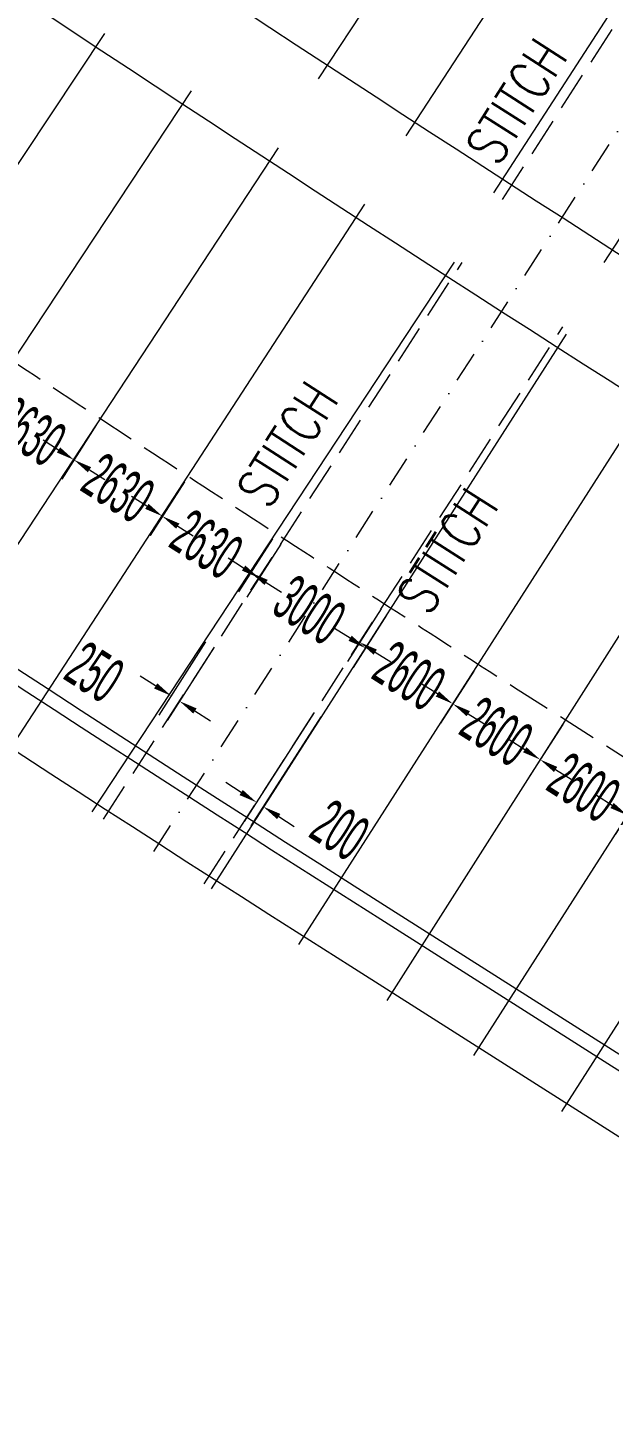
# Model space of a CAD drawing. Header units: millimetres. Extents: x 27228149 to 29012050, y 40856015 to 42918728.
# Drawn here: x 27766492 to 27781082, y 41922669 to 41957490 of the extents above; entities that cross this region are included whole.
import ezdxf

# ---------------------------------------------------------------- set-up
doc = ezdxf.new("R2010")
doc.units = ezdxf.units.MM
doc.header["$LTSCALE"] = 0.05
doc.linetypes.add('DGN Style 3', pattern=[27349.722329, 19535.51595, -7814.20638])
doc.linetypes.add('DGN Style 4', pattern=[31276.361035, 15628.41276, -7814.20638, 19.535516, -7814.20638])
doc.layers.get('Defpoints').update_dxf_attribs({"lineweight": 0})
for name, color, linetype, lineweight in [('InnerEdge_NB', 7, 'Continuous', 0), ('InnerEdge_SB', 7, 'Continuous', 0), ('OuterEdge_NB', 7, 'Continuous', 0), ('PlacementCurve_NB', 1, 'DGN Style 3', 0), ('PlacementCurve_SB', 1, 'DGN Style 3', 0), ('S-_ANOT----_A-', 7, 'Continuous', 0), ('S-_ANOT----_T-', 7, 'Continuous', 0), ('S-_GRIDLINE_E- Adjusted', 6, 'DGN Style 4', 0), ('S-_SEG-----_E-NB', 3, 'Continuous', 13), ('S-_SEG-----_E-SB', 3, 'Continuous', 13), ('S-_WALLLBW-_E-', 40, 'Continuous', 13)]:
    doc.layers.add(name, color=color, linetype=linetype, lineweight=lineweight)
doc.styles.add('Styletxt', font='txt.shx')
doc.styles.add('StyleWORKING', font='WORKING.shx')
doc.dimstyles.new('dim300', dxfattribs={"dimtxt": 750, "dimasz": 750, "dimexe": 375, "dimexo": 375, "dimgap": 375, "dimtad": 1, "dimdec": 0, "dimzin": 11, "dimdsep": 46, "dimtxsty": 'StyleWORKING', "dimsah": 1, "dimcen": 0.09, "dimclrd": 7, "dimclre": 7, "dimadec": 4, "dimazin": 3, "dimtfac": 1, "dimtdec": 0, "dimtmove": 0, "dimatfit": 3, "dimfxl": 1, "dimtolj": 1, "dimtzin": 0, "dimlwd": 0, "dimlwe": 0, "dimarcsym": 0})

# ---------------------------------------------------------------- blocks, each defined once
blk = doc.blocks.new('*D834')
at = {"layer": 'Defpoints', "color": 0, "linetype": 'Continuous', "transparency": 16777216}
for p in [(27766083, 41949065), (27768282, 41947622), (27767652, 41946638)]:
    blk.add_point(p, dxfattribs=at)
at = {"layer": 'S-_ANOT----_A-', "linetype": 'Continuous', "transparency": 16777216}
for p, q in [((27766021, 41948968), (27765127, 41947569)), ((27768220, 41947525), (27767343, 41946153))]:
    blk.add_line(p, q, dxfattribs=at)
at = {"layer": 'S-_ANOT----_A-', "color": 7, "linetype": 'Continuous', "lineweight": 0, "transparency": 16777216}
for p, q in [((27765049, 41948301), (27764661, 41948549)), ((27768040, 41946390), (27768428, 41946142))]:
    blk.add_line(p, q, dxfattribs=at)
at = {"layer": 'S-_ANOT----_A-', "color": 7, "linetype": 'Continuous', "transparency": 16777216}
for points in [[(27765090, 41948366), (27765007, 41948237), (27765436, 41948054)], [(27768081, 41946455), (27767999, 41946325), (27767652, 41946638)]]:
    blk.add_solid(points, dxfattribs=at)
at = {"layer": 'S-_ANOT----_A-', "color": 0, "linetype": 'Continuous', "transparency": 16777216, "insert": (27766545, 41947347), "char_height": 1150, "attachment_point": 5, "rotation": 327.4208, "style": 'StyleWORKING'}
blk.add_mtext('\\A1;{\\W0.47826;\\C0;2630}', dxfattribs=at)
blk = doc.blocks.new('*D835')
at = {"layer": 'Defpoints', "color": 0, "linetype": 'Continuous', "transparency": 16777216}
for p in [(27775556, 41942832), (27777747, 41941431), (27777158, 41940510)]:
    blk.add_point(p, dxfattribs=at)
at = {"layer": 'S-_ANOT----_A-', "linetype": 'Continuous', "transparency": 16777216}
for p, q in [((27775495, 41942735), (27774658, 41941426)), ((27777685, 41941334), (27776849, 41940026))]:
    blk.add_line(p, q, dxfattribs=at)
at = {"layer": 'S-_ANOT----_A-', "color": 7, "linetype": 'Continuous', "lineweight": 0, "transparency": 16777216}
for p, q in [((27774580, 41942158), (27774192, 41942405)), ((27777546, 41940262), (27777934, 41940015))]:
    blk.add_line(p, q, dxfattribs=at)
at = {"layer": 'S-_ANOT----_A-', "color": 7, "linetype": 'Continuous', "transparency": 16777216}
for points in [[(27774621, 41942222), (27774539, 41942093), (27774968, 41941910)], [(27777587, 41940327), (27777505, 41940198), (27777158, 41940510)]]:
    blk.add_solid(points, dxfattribs=at)
at = {"layer": 'S-_ANOT----_A-', "color": 0, "linetype": 'Continuous', "transparency": 16777216, "insert": (27776064, 41941211), "char_height": 1150, "attachment_point": 5, "rotation": 327.4208, "style": 'StyleWORKING'}
blk.add_mtext('\\A1;{\\W0.47826;\\C0;2600}', dxfattribs=at)
blk = doc.blocks.new('*D836')
at = {"layer": 'Defpoints', "color": 0, "linetype": 'Continuous', "transparency": 16777216}
for p in [(27777747, 41941431), (27779976, 41940090), (27779349, 41939110)]:
    blk.add_point(p, dxfattribs=at)
at = {"layer": 'S-_ANOT----_A-', "linetype": 'Continuous', "transparency": 16777216}
for p, q in [((27777685, 41941334), (27776849, 41940026)), ((27779914, 41939993), (27779040, 41938626))]:
    blk.add_line(p, q, dxfattribs=at)
at = {"layer": 'S-_ANOT----_A-', "color": 7, "linetype": 'Continuous', "lineweight": 0, "transparency": 16777216}
for p, q in [((27776771, 41940758), (27776383, 41941005)), ((27779737, 41938862), (27780125, 41938615))]:
    blk.add_line(p, q, dxfattribs=at)
at = {"layer": 'S-_ANOT----_A-', "color": 7, "linetype": 'Continuous', "transparency": 16777216}
for points in [[(27776812, 41940822), (27776730, 41940693), (27777158, 41940510)], [(27779778, 41938927), (27779696, 41938798), (27779349, 41939110)]]:
    blk.add_solid(points, dxfattribs=at)
at = {"layer": 'S-_ANOT----_A-', "color": 0, "linetype": 'Continuous', "transparency": 16777216, "insert": (27778255, 41939811), "char_height": 1150, "attachment_point": 5, "rotation": 327.4208, "style": 'StyleWORKING'}
blk.add_mtext('\\A1;{\\W0.47826;\\C0;2600}', dxfattribs=at)
blk = doc.blocks.new('*D837')
at = {"layer": 'Defpoints', "color": 0, "linetype": 'Continuous', "transparency": 16777216}
for p in [(27779976, 41940090), (27782170, 41938695), (27781540, 41937710)]:
    blk.add_point(p, dxfattribs=at)
at = {"layer": 'S-_ANOT----_A-', "linetype": 'Continuous', "transparency": 16777216}
for p, q in [((27779914, 41939993), (27779040, 41938626)), ((27782108, 41938599), (27781231, 41937225))]:
    blk.add_line(p, q, dxfattribs=at)
at = {"layer": 'S-_ANOT----_A-', "color": 7, "linetype": 'Continuous', "lineweight": 0, "transparency": 16777216}
for p, q in [((27778962, 41939358), (27778574, 41939605)), ((27781928, 41937462), (27782316, 41937215))]:
    blk.add_line(p, q, dxfattribs=at)
at = {"layer": 'S-_ANOT----_A-', "color": 7, "linetype": 'Continuous', "transparency": 16777216}
for points in [[(27779003, 41939422), (27778920, 41939293), (27779349, 41939110)], [(27781969, 41937527), (27781887, 41937398), (27781540, 41937710)]]:
    blk.add_solid(points, dxfattribs=at)
at = {"layer": 'S-_ANOT----_A-', "color": 0, "linetype": 'Continuous', "transparency": 16777216, "insert": (27780446, 41938411), "char_height": 1150, "attachment_point": 5, "rotation": 327.4208, "style": 'StyleWORKING'}
blk.add_mtext('\\A1;{\\W0.47826;\\C0;2600}', dxfattribs=at)
blk = doc.blocks.new('*D838')
at = {"layer": 'Defpoints', "color": 0, "linetype": 'Continuous', "transparency": 16777216}
for p in [(27782170, 41938695), (27784329, 41937246), (27783731, 41936310)]:
    blk.add_point(p, dxfattribs=at)
at = {"layer": 'S-_ANOT----_A-', "linetype": 'Continuous', "transparency": 16777216}
for p, q in [((27782108, 41938599), (27781231, 41937225)), ((27784267, 41937149), (27783422, 41935825))]:
    blk.add_line(p, q, dxfattribs=at)
at = {"layer": 'S-_ANOT----_A-', "color": 7, "linetype": 'Continuous', "lineweight": 0, "transparency": 16777216}
for p, q in [((27781153, 41937958), (27780765, 41938205)), ((27784119, 41936062), (27784506, 41935815))]:
    blk.add_line(p, q, dxfattribs=at)
at = {"layer": 'S-_ANOT----_A-', "color": 7, "linetype": 'Continuous', "transparency": 16777216}
for points in [[(27781194, 41938022), (27781111, 41937893), (27781540, 41937710)], [(27784160, 41936127), (27784078, 41935998), (27783731, 41936310)]]:
    blk.add_solid(points, dxfattribs=at)
at = {"layer": 'S-_ANOT----_A-', "color": 0, "linetype": 'Continuous', "transparency": 16777216, "insert": (27782637, 41937011), "char_height": 1150, "attachment_point": 5, "rotation": 327.4208, "style": 'StyleWORKING'}
blk.add_mtext('\\A1;{\\W0.47826;\\C0;2600}', dxfattribs=at)
blk = doc.blocks.new('*D1251')
at = {"layer": 'Defpoints', "color": 0, "linetype": 'Continuous', "transparency": 16777216}
for p in [(27768282, 41947622), (27770484, 41946185), (27769868, 41945222)]:
    blk.add_point(p, dxfattribs=at)
at = {"layer": 'S-_ANOT----_A-', "linetype": 'Continuous', "transparency": 16777216}
for p, q in [((27768220, 41947525), (27767343, 41946153)), ((27770422, 41946088), (27769559, 41944737))]:
    blk.add_line(p, q, dxfattribs=at)
at = {"layer": 'S-_ANOT----_A-', "color": 7, "linetype": 'Continuous', "lineweight": 0, "transparency": 16777216}
for p, q in [((27767265, 41946885), (27766877, 41947133)), ((27770256, 41944974), (27770644, 41944726))]:
    blk.add_line(p, q, dxfattribs=at)
at = {"layer": 'S-_ANOT----_A-', "color": 7, "linetype": 'Continuous', "transparency": 16777216}
for points in [[(27767306, 41946950), (27767223, 41946821), (27767652, 41946638)], [(27770297, 41945038), (27770215, 41944909), (27769868, 41945222)]]:
    blk.add_solid(points, dxfattribs=at)
at = {"layer": 'S-_ANOT----_A-', "color": 0, "linetype": 'Continuous', "transparency": 16777216, "insert": (27768761, 41945931), "char_height": 1150, "attachment_point": 5, "rotation": 327.4208, "style": 'StyleWORKING'}
blk.add_mtext('\\A1;{\\W0.47826;\\C0;2630}', dxfattribs=at)
blk = doc.blocks.new('*D1252')
at = {"layer": 'Defpoints', "color": 0, "linetype": 'Continuous', "transparency": 16777216}
for p in [(27771018, 41942167), (27771228, 41942032), (27770089, 41940713)]:
    blk.add_point(p, dxfattribs=at)
at = {"layer": 'S-_ANOT----_A-', "linetype": 'Continuous', "transparency": 16777216}
for p, q in [((27770956, 41942070), (27769779, 41940229)), ((27771166, 41941935), (27769990, 41940094))]:
    blk.add_line(p, q, dxfattribs=at)
at = {"layer": 'S-_ANOT----_A-', "color": 7, "linetype": 'Continuous', "lineweight": 0, "transparency": 16777216}
for p, q in [((27769701, 41940961), (27769314, 41941208)), ((27770687, 41940331), (27771075, 41940083))]:
    blk.add_line(p, q, dxfattribs=at)
at = {"layer": 'S-_ANOT----_A-', "color": 7, "linetype": 'Continuous', "transparency": 16777216}
for points in [[(27769743, 41941025), (27769660, 41940896), (27770089, 41940713)], [(27770729, 41940395), (27770646, 41940266), (27770300, 41940578)]]:
    blk.add_solid(points, dxfattribs=at)
at = {"layer": 'S-_ANOT----_A-', "color": 0, "linetype": 'Continuous', "transparency": 16777216, "insert": (27768168, 41941307), "char_height": 1150, "attachment_point": 5, "rotation": 327.4208, "style": 'StyleWORKING'}
blk.add_mtext('\\A1;{\\W0.47826;\\C0;250}', dxfattribs=at)
blk = doc.blocks.new('*D1253')
at = {"layer": 'Defpoints', "color": 0, "linetype": 'Continuous', "transparency": 16777216}
for p in [(27773739, 41940392), (27773907, 41940284), (27772234, 41938036)]:
    blk.add_point(p, dxfattribs=at)
at = {"layer": 'S-_ANOT----_A-', "linetype": 'Continuous', "transparency": 16777216}
for p, q in [((27773677, 41940295), (27771924, 41937552)), ((27773845, 41940187), (27772092, 41937444))]:
    blk.add_line(p, q, dxfattribs=at)
at = {"layer": 'S-_ANOT----_A-', "color": 7, "linetype": 'Continuous', "lineweight": 0, "transparency": 16777216}
for p, q in [((27771846, 41938284), (27771458, 41938532)), ((27772790, 41937681), (27773177, 41937433))]:
    blk.add_line(p, q, dxfattribs=at)
at = {"layer": 'S-_ANOT----_A-', "color": 7, "linetype": 'Continuous', "transparency": 16777216}
for points in [[(27771887, 41938348), (27771805, 41938219), (27772234, 41938036)], [(27772831, 41937745), (27772748, 41937616), (27772402, 41937928)]]:
    blk.add_solid(points, dxfattribs=at)
at = {"layer": 'S-_ANOT----_A-', "color": 0, "linetype": 'Continuous', "transparency": 16777216, "insert": (27774323, 41937338), "char_height": 1150, "attachment_point": 5, "rotation": 327.4208, "style": 'StyleWORKING'}
blk.add_mtext('\\A1;{\\W0.47826;\\C0;200}', dxfattribs=at)
blk = doc.blocks.new('*D1254')
at = {"layer": 'Defpoints', "color": 0, "linetype": 'Continuous', "transparency": 16777216}
for p in [(27770484, 41946185), (27772691, 41944754), (27772085, 41943807)]:
    blk.add_point(p, dxfattribs=at)
at = {"layer": 'S-_ANOT----_A-', "linetype": 'Continuous', "transparency": 16777216}
for p, q in [((27770422, 41946088), (27769560, 41944738)), ((27772629, 41944657), (27771776, 41943322))]:
    blk.add_line(p, q, dxfattribs=at)
at = {"layer": 'S-_ANOT----_A-', "color": 7, "linetype": 'Continuous', "lineweight": 0, "transparency": 16777216}
for p, q in [((27769482, 41945471), (27769094, 41945718)), ((27772473, 41943559), (27772861, 41943311))]:
    blk.add_line(p, q, dxfattribs=at)
at = {"layer": 'S-_ANOT----_A-', "color": 7, "linetype": 'Continuous', "transparency": 16777216}
for points in [[(27769523, 41945535), (27769440, 41945406), (27769869, 41945223)], [(27772514, 41943624), (27772432, 41943495), (27772085, 41943807)]]:
    blk.add_solid(points, dxfattribs=at)
at = {"layer": 'S-_ANOT----_A-', "color": 0, "linetype": 'Continuous', "transparency": 16777216, "insert": (27770978, 41944516), "char_height": 1150, "attachment_point": 5, "rotation": 327.4208, "style": 'StyleWORKING'}
blk.add_mtext('\\A1;{\\W0.47826;\\C0;2630}', dxfattribs=at)
blk = doc.blocks.new('*D1255')
at = {"layer": 'Defpoints', "color": 0, "linetype": 'Continuous', "transparency": 16777216}
for p in [(27772900, 41944618), (27775423, 41942994), (27774824, 41942057)]:
    blk.add_point(p, dxfattribs=at)
at = {"layer": 'S-_ANOT----_A-', "linetype": 'Continuous', "transparency": 16777216}
for p, q in [((27772838, 41944521), (27771986, 41943188)), ((27775361, 41942898), (27774514, 41941572))]:
    blk.add_line(p, q, dxfattribs=at)
at = {"layer": 'S-_ANOT----_A-', "color": 7, "linetype": 'Continuous', "lineweight": 0, "transparency": 16777216}
for p, q in [((27771908, 41943920), (27771521, 41944168)), ((27775212, 41941809), (27775599, 41941561))]:
    blk.add_line(p, q, dxfattribs=at)
at = {"layer": 'S-_ANOT----_A-', "color": 7, "linetype": 'Continuous', "transparency": 16777216}
for points in [[(27771950, 41943985), (27771867, 41943855), (27772296, 41943672)], [(27775253, 41941874), (27775170, 41941745), (27774824, 41942057)]]:
    blk.add_solid(points, dxfattribs=at)
at = {"layer": 'S-_ANOT----_A-', "color": 0, "linetype": 'Continuous', "transparency": 16777216, "insert": (27773561, 41942866), "char_height": 1150, "attachment_point": 5, "rotation": 327.4208, "style": 'StyleWORKING'}
blk.add_mtext('\\A1;{\\W0.47826;\\C0;3000}', dxfattribs=at)

msp = doc.modelspace()

# ---------------------------------------------------------------- linework, layer by layer
at = {"layer": 'InnerEdge_NB'}
msp.add_lwpolyline([(27283724.5, 42878514.7, -0.0568157), (27345588.8, 42682480.7), (27368075.3, 42566916.3, 0.0263705), (27393633.3, 42464653, 0.0426618), (27458420.2, 42303807.1, 0.1075608), (27699785.7, 42006839.6, 0.026969), (27783127.3, 41947329.2), (27839783.5, 41911319.6)], format="xyb", dxfattribs=at)
at = {"layer": 'InnerEdge_SB', "extrusion": (0, 0, -1)}
msp.add_lwpolyline([(-27784629.2, 41949692.3, 0.026969), (-27701533.2, 42009027.3, 0.1075608), (-27460918.9, 42305070.6, 0.0691101), (-27370363.7, 42569291.8)], format="xyb", dxfattribs=at)
at = {"layer": 'OuterEdge_NB'}
msp.add_line((27820607.7, 41906741.2), (27775537.1, 41935387.1), dxfattribs=at)
at = {"layer": 'OuterEdge_NB', "extrusion": (0, 0, -1)}
msp.add_arc((-28292711.8, 42749092), 964150, 302.4392298, 306.3098111, dxfattribs=at)
at = {"layer": 'PlacementCurve_NB'}
msp.add_lwpolyline([(27288809.3, 42846343.4, -0.0480477), (27337834.2, 42680971.8), (27359958.8, 42567267.3, 0.0690894), (27451045.4, 42301107.2, 0.1079959), (27694979, 42000696.1, 0.0193193), (27725549.4, 41977271, 0.0146476), (27778701.6, 41940923.9), (27835716.4, 41904662.4)], format="xyb", dxfattribs=at)
at = {"layer": 'PlacementCurve_SB'}
msp.add_lwpolyline([(27305541.4, 42854039, -0.0482858), (27355899.2, 42684467.3), (27377998.9, 42570890.3, 0.0688708), (27467496.8, 42309348.2, 0.1110949), (27715510, 42007942.3, 0.028125), (27802629.8, 41947720.4), (27845874.9, 41921290)], format="xyb", dxfattribs=at)
at = {"layer": 'S-_GRIDLINE_E- Adjusted'}
msp.add_line((27769653.9, 41936800.4), (27810223.4, 41999849.9), dxfattribs=at)
at = {"layer": 'S-_SEG-----_E-NB'}
for p, q in [((27759278.4, 41943576), (27768425.6, 41957344.5)), ((27761491, 41942115.2), (27770602.9, 41955907)), ((27763709.3, 41940659.2), (27772782.3, 41954476.7)), ((27765944.6, 41939201), (27774953, 41953060.6)), ((27768107, 41937798.6), (27777203.2, 41951601.5)), ((27771104.5, 41935868.2), (27780008.4, 41949795.2)), ((27773295.1, 41934467.3), (27782198.6, 41948394.5)), ((27775507.4, 41933060), (27784374.1, 41947010.6)), ((27777685.9, 41931675.4), (27786584.3, 41945605.9)), ((27779896, 41930270.7), (27788762.7, 41944221.3))]:
    msp.add_line(p, q, dxfattribs=at)
at = {"layer": 'S-_SEG-----_E-NB', "linetype": 'DGN Style 3'}
for p, q in [((27768393.3, 41937613.5), (27777390.3, 41951595.7)), ((27770915.6, 41935989.3), (27779915.5, 41949976.1))]:
    msp.add_line(p, q, dxfattribs=at)
at = {"layer": 'S-_SEG-----_E-SB'}
for p, q in [((27773788.6, 41956208.3), (27782859, 41970027.5)), ((27775985.9, 41954774.6), (27785016.6, 41968619.7)), ((27778189.7, 41953345.3), (27787175.5, 41967219.6))]:
    msp.add_line(p, q, dxfattribs=at)
at = {"layer": 'S-_SEG-----_E-SB', "linetype": 'DGN Style 3'}
for p, q in [((27778406.4, 41953174.9), (27787364.8, 41967097.2)), ((27780958.3, 41951596.8), (27789887.1, 41965473))]:
    msp.add_line(p, q, dxfattribs=at)
at = {"layer": 'S-_WALLLBW-_E-'}
for p, q in [((27809257, 41913540.7), (27775349.4, 41935091.7)), ((27808506, 41912359.2), (27774598.4, 41933910.2))]:
    msp.add_line(p, q, dxfattribs=at)
at = {"layer": 'S-_WALLLBW-_E-', "extrusion": (0, 0, -1)}
for radius in [964500, 965900]:
    msp.add_arc((-28292711.8, 42749092), radius, 302.4392298, 308.6122572, dxfattribs=at)

# ---------------------------------------------------------------- texts
at = {"layer": 'S-_ANOT----_T-', "linetype": 'Continuous', "style": 'Styletxt', "width": 0.75}
for p in [(27778285.9, 41953981.2), (27772538.9, 41945366.4), (27776553.7, 41942691.1)]:
    msp.add_text('STITCH', height=1000, rotation=57.40806, dxfattribs=at).set_placement(p)

# ---------------------------------------------------------------- dimensions: what is measured, and where the dimension line sits
at = {"layer": 'S-_ANOT----_A-', "linetype": 'Continuous'}
for base, p1, p2, override, picture, middle in [((27767652.3, 41946637.6), (27766082.8, 41949065.3), (27768281.5, 41947622.3), {"dimscale": 1000, "dimtxt": 1.15, "dimasz": 0.46, "dimexe": 0.575, "dimexo": 0.115, "dimgap": 0.2875, "dimtad": 1, "dimjust": 0, "dimtih": 0, "dimtoh": 0, "dimlfac": 1, "dimsah": 1, "dimcen": 0, "dimse1": 0, "dimse2": 0, "dimclre": 256, "dimclrt": 0, "dimtol": 0, "dimtfac": 1, "dimtofl": 0, "dimtmove": 2, "dimatfit": 3, "dimfrac": 0, "dimtolj": 1, "dimlwe": 65535}, '*D834', (27766545.1, 41947346.8)), ((27769868.4, 41945221.5), (27768281.5, 41947622.3), (27770484.2, 41946185.3), {"dimscale": 1000, "dimtxt": 1.15, "dimasz": 0.46, "dimexe": 0.575, "dimexo": 0.115, "dimgap": 0.2875, "dimtad": 1, "dimjust": 0, "dimtih": 0, "dimtoh": 0, "dimlfac": 1, "dimsah": 1, "dimcen": 0, "dimse1": 0, "dimse2": 0, "dimclre": 256, "dimclrt": 0, "dimtol": 0, "dimtfac": 1, "dimtofl": 0, "dimtmove": 2, "dimatfit": 3, "dimfrac": 0, "dimtolj": 1, "dimlwe": 65535}, '*D1251', (27768761.1, 41945930.8)), ((27772085.4, 41943806.8), (27770484.2, 41946185.3), (27772690.9, 41944754.3), {"dimscale": 1000, "dimtxt": 1.15, "dimasz": 0.46, "dimexe": 0.575, "dimexo": 0.115, "dimgap": 0.2875, "dimtad": 1, "dimjust": 0, "dimtih": 0, "dimtoh": 0, "dimlfac": 1, "dimsah": 1, "dimcen": 0, "dimse1": 0, "dimse2": 0, "dimclre": 256, "dimclrt": 0, "dimtol": 0, "dimtfac": 1, "dimtofl": 0, "dimtmove": 2, "dimatfit": 3, "dimfrac": 0, "dimtolj": 1, "dimlwe": 65535}, '*D1254', (27770978.1, 41944516)), ((27774824, 41942056.8), (27772900.3, 41944617.8), (27775423.1, 41942994.4), {"dimscale": 1000, "dimtxt": 1.15, "dimasz": 0.46, "dimexe": 0.575, "dimexo": 0.115, "dimgap": 0.2875, "dimtad": 1, "dimjust": 0, "dimtih": 0, "dimtoh": 0, "dimlfac": 1, "dimsah": 1, "dimcen": 0, "dimse1": 0, "dimse2": 0, "dimclre": 256, "dimclrt": 0, "dimtol": 0, "dimtfac": 1, "dimtofl": 0, "dimtmove": 2, "dimatfit": 3, "dimfrac": 0, "dimtolj": 1, "dimlwe": 65535}, '*D1255', (27773560.8, 41942865.7)), ((27770089, 41940713.1), (27771228.2, 41942031.6), (27771018.3, 41942167.3), {"dimscale": 1000, "dimtxt": 1.15, "dimasz": 0.46, "dimexe": 0.575, "dimexo": 0.115, "dimgap": 0.2875, "dimtad": 1, "dimtih": 0, "dimtoh": 0, "dimlfac": 1, "dimsah": 1, "dimcen": 0, "dimse1": 0, "dimse2": 0, "dimclre": 256, "dimclrt": 0, "dimtol": 0, "dimtfac": 1, "dimtofl": 0, "dimtmove": 2, "dimatfit": 3, "dimfrac": 0, "dimtolj": 1, "dimlwe": 65535}, '*D1252', (27768167.8, 41941306.8)), ((27777158.4, 41940510.1), (27775556.4, 41942831.7), (27777746.8, 41941430.9), {"dimscale": 1000, "dimtxt": 1.15, "dimasz": 0.46, "dimexe": 0.575, "dimexo": 0.115, "dimgap": 0.2875, "dimtad": 1, "dimjust": 0, "dimtih": 0, "dimtoh": 0, "dimlfac": 1, "dimsah": 1, "dimcen": 0, "dimse1": 0, "dimse2": 0, "dimclre": 256, "dimclrt": 0, "dimtol": 0, "dimtfac": 1, "dimtofl": 0, "dimtmove": 2, "dimatfit": 3, "dimfrac": 0, "dimtolj": 1, "dimlwe": 65535}, '*D835', (27776063.7, 41941211.2)), ((27779349.3, 41939110), (27777746.8, 41941430.9), (27779975.6, 41940090.2), {"dimscale": 1000, "dimtxt": 1.15, "dimasz": 0.46, "dimexe": 0.575, "dimexo": 0.115, "dimgap": 0.2875, "dimtad": 1, "dimjust": 0, "dimtih": 0, "dimtoh": 0, "dimlfac": 1, "dimsah": 1, "dimcen": 0, "dimse1": 0, "dimse2": 0, "dimclre": 256, "dimclrt": 0, "dimtol": 0, "dimtfac": 1, "dimtofl": 0, "dimtmove": 2, "dimatfit": 3, "dimfrac": 0, "dimtolj": 1, "dimlwe": 65535}, '*D836', (27778254.6, 41939811.2)), ((27772233.6, 41938036.1), (27773907.4, 41940284), (27773739, 41940392), {"dimscale": 1000, "dimtxt": 1.15, "dimasz": 0.46, "dimexe": 0.575, "dimexo": 0.115, "dimgap": 0.2875, "dimtad": 1, "dimtih": 0, "dimtoh": 0, "dimlfac": 1, "dimsah": 1, "dimcen": 0, "dimse1": 0, "dimse2": 0, "dimclre": 256, "dimclrt": 0, "dimtol": 0, "dimtfac": 1, "dimtofl": 0, "dimtmove": 2, "dimatfit": 3, "dimfrac": 0, "dimtolj": 1, "dimlwe": 65535}, '*D1253', (27774323, 41937338.2)), ((27781540.3, 41937709.9), (27779975.6, 41940090.2), (27782170.1, 41938695.4), {"dimscale": 1000, "dimtxt": 1.15, "dimasz": 0.46, "dimexe": 0.575, "dimexo": 0.115, "dimgap": 0.2875, "dimtad": 1, "dimjust": 0, "dimtih": 0, "dimtoh": 0, "dimlfac": 1, "dimsah": 1, "dimcen": 0, "dimse1": 0, "dimse2": 0, "dimclre": 256, "dimclrt": 0, "dimtol": 0, "dimtfac": 1, "dimtofl": 0, "dimtmove": 2, "dimatfit": 3, "dimfrac": 0, "dimtolj": 1, "dimlwe": 65535}, '*D837', (27780445.6, 41938411.2)), ((27783731.2, 41936309.9), (27782170.1, 41938695.4), (27784329.4, 41937246), {"dimscale": 1000, "dimtxt": 1.15, "dimasz": 0.46, "dimexe": 0.575, "dimexo": 0.115, "dimgap": 0.2875, "dimtad": 1, "dimjust": 0, "dimtih": 0, "dimtoh": 0, "dimlfac": 1, "dimsah": 1, "dimcen": 0, "dimse1": 0, "dimse2": 0, "dimclre": 256, "dimclrt": 0, "dimtol": 0, "dimtfac": 1, "dimtofl": 0, "dimtmove": 2, "dimatfit": 3, "dimfrac": 0, "dimtolj": 1, "dimlwe": 65535}, '*D838', (27782636.5, 41937011.1))]:
    dim = msp.add_linear_dim(base=base, p1=p1, p2=p2, angle=147.42078, text='{\\W0.47826;\\C0;<>}', dimstyle='dim300', override=override, dxfattribs=at)
    dim.commit()
    dim.dimension.update_dxf_attribs({"geometry": picture, "text_midpoint": middle, "dimtype": 160, "text_rotation": 327.42078})

doc.saveas('drawing.dxf')
